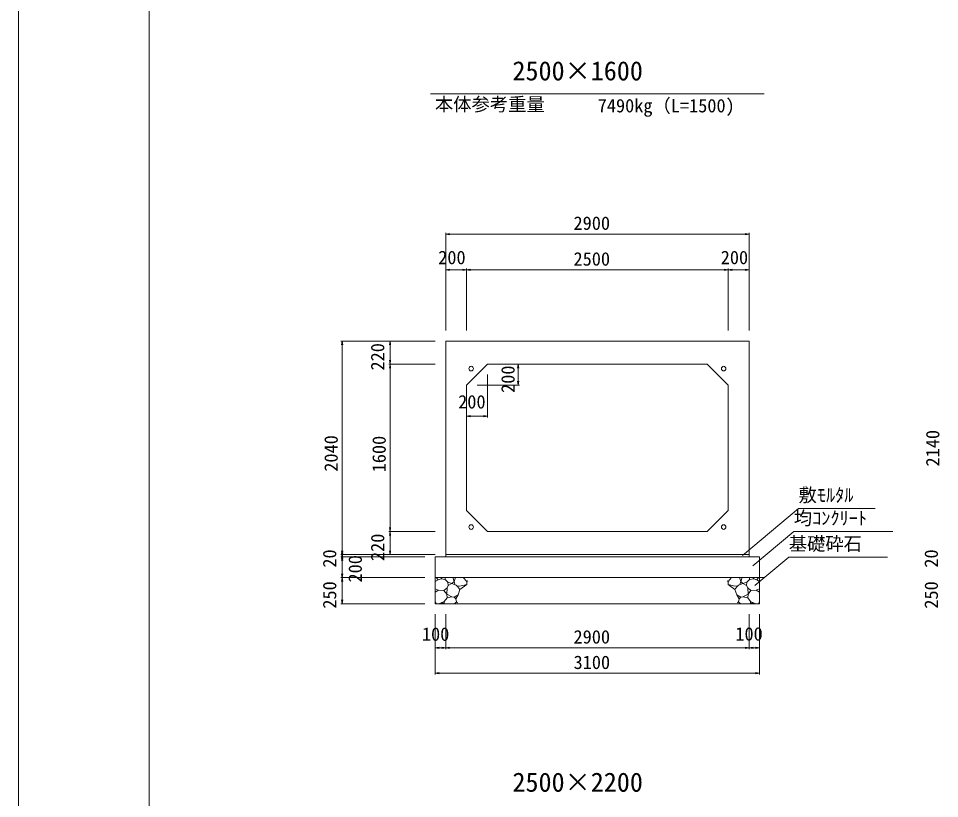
# Model space of a CAD drawing. Units: millimetres on the paper. Extents: x 0 to 841, y 0 to 594.
# Drawn here: x 0 to 176.1, y 295.9 to 445 of the extents above; entities that cross this region are included whole.
import ezdxf
from ezdxf.enums import TextEntityAlignment as Align

# ---------------------------------------------------------------- set-up
doc = ezdxf.new("R2010")
doc.units = ezdxf.units.MM
for name, color, linetype, lineweight in [('D-STR-DIM（寸法）', 7, 'Continuous', 18), ('D-STR-HTXT（旗揚げ）', 4, 'Continuous', 18), ('D-STR-STRn（構造物）', 5, 'Continuous', 18), ('D-STR（構造物外形線）', 1, 'Continuous', 18), ('D-TTL(外枠）', 2, 'Continuous', 18), ('DEFPOINTS_2', 8, 'Continuous', 18)]:
    doc.layers.add(name, color=color, linetype=linetype, lineweight=lineweight)
doc.layers.add('D-STR-TXT（文字）', color=7, linetype='Continuous')
doc.layers.add('D-TTL-FRAME（タイトル枠）', color=7, linetype='Continuous')
doc.styles.add('ＭＳ ゴシック', font='')
doc.styles.get('ＭＳ ゴシック').set_extended_font_data('MS Gothic')

msp = doc.modelspace()

# ---------------------------------------------------------------- linework, layer by layer
at = {"layer": 'D-STR-DIM（寸法）'}
for p, q in [((81.673, 385.32), (81.673, 403.994)), ((81.673, 403.744), (82.423, 403.869)), ((81.673, 403.744), (81.773, 403.744)), ((82.423, 403.619), (81.673, 403.744)), ((139.573, 403.744), (81.773, 403.744)), ((138.923, 403.869), (139.673, 403.744)), ((139.673, 403.744), (138.923, 403.619)), ((139.673, 403.744), (139.573, 403.744)), ((139.673, 385.32), (139.673, 403.994)), ((81.673, 385.32), (81.673, 397.161)), ((81.673, 396.911), (82.423, 397.036)), ((81.673, 396.911), (81.773, 396.911)), ((82.423, 396.786), (81.673, 396.911)), ((81.773, 396.911), (85.573, 396.911)), ((84.923, 397.036), (85.673, 396.911)), ((85.673, 396.911), (84.923, 396.786)), ((85.673, 396.911), (85.573, 396.911)), ((85.673, 385.32), (85.673, 397.161)), ((85.673, 385.32), (85.673, 397.161)), ((85.673, 396.911), (86.423, 397.036)), ((85.673, 396.911), (85.773, 396.911)), ((86.423, 396.786), (85.673, 396.911)), ((85.773, 396.911), (135.573, 396.911)), ((134.923, 397.036), (135.673, 396.911)), ((135.673, 396.911), (134.923, 396.786)), ((135.673, 396.911), (135.573, 396.911)), ((135.673, 385.32), (135.673, 397.161)), ((135.673, 385.32), (135.673, 397.161)), ((135.673, 396.911), (136.423, 397.036)), ((135.673, 396.911), (135.773, 396.911)), ((136.423, 396.786), (135.673, 396.911)), ((139.573, 396.911), (135.773, 396.911)), ((138.923, 397.036), (139.673, 396.911)), ((139.673, 396.911), (138.923, 396.786)), ((139.673, 396.911), (139.573, 396.911)), ((139.673, 385.32), (139.673, 397.161)), ((79.673, 383.32), (61.606, 383.32)), ((61.731, 382.57), (61.856, 383.32)), ((61.856, 383.32), (61.856, 383.22)), ((61.856, 383.32), (61.981, 382.57)), ((61.856, 383.22), (61.856, 342.62)), ((79.673, 383.32), (70.779, 383.32)), ((70.904, 382.57), (71.029, 383.32)), ((71.029, 383.32), (71.029, 383.22)), ((71.029, 383.32), (71.154, 382.57)), ((71.029, 383.22), (71.029, 379.02)), ((79.673, 378.92), (70.779, 378.92)), ((79.673, 378.92), (70.779, 378.92)), ((71.029, 378.92), (70.904, 379.67)), ((70.904, 378.17), (71.029, 378.92)), ((71.154, 379.67), (71.029, 378.92)), ((71.029, 378.92), (71.029, 379.02)), ((71.029, 378.92), (71.029, 378.82)), ((71.029, 378.92), (71.154, 378.17)), ((71.029, 347.02), (71.029, 378.82)), ((91.673, 378.92), (95.778, 378.92)), ((95.403, 378.17), (95.528, 378.92)), ((95.528, 378.92), (95.528, 378.82)), ((95.528, 378.92), (95.653, 378.17)), ((95.528, 375.02), (95.528, 378.82)), ((89.673, 376.92), (89.673, 368.721)), ((95.528, 374.92), (95.403, 375.67)), ((95.653, 375.67), (95.528, 374.92)), ((87.673, 374.92), (95.778, 374.92)), ((95.528, 374.92), (95.528, 375.02)), ((85.673, 372.92), (85.673, 368.721)), ((85.673, 368.971), (86.423, 369.096)), ((85.673, 368.971), (85.773, 368.971)), ((86.423, 368.846), (85.673, 368.971)), ((89.573, 368.971), (85.773, 368.971)), ((88.923, 369.096), (89.673, 368.971)), ((89.673, 368.971), (88.923, 368.846)), ((89.673, 368.971), (89.573, 368.971)), ((79.673, 346.92), (70.779, 346.92)), ((79.673, 346.92), (70.779, 346.92)), ((71.029, 346.92), (70.904, 347.67)), ((70.904, 346.17), (71.029, 346.92)), ((71.154, 347.67), (71.029, 346.92)), ((71.029, 346.92), (71.029, 347.02)), ((71.029, 346.92), (71.029, 346.82)), ((71.029, 346.92), (71.154, 346.17)), ((71.029, 342.62), (71.029, 346.82)), ((79.673, 342.52), (61.606, 342.52)), ((79.673, 342.52), (61.606, 342.52)), ((77.673, 342.12), (61.606, 342.12)), ((77.673, 342.12), (61.606, 342.12)), ((61.856, 342.52), (61.731, 343.27)), ((61.856, 342.12), (61.731, 342.87)), ((61.731, 341.77), (61.856, 342.52)), ((61.731, 341.37), (61.856, 342.12)), ((61.981, 343.27), (61.856, 342.52)), ((61.981, 342.87), (61.856, 342.12)), ((61.856, 342.52), (61.856, 342.62)), ((61.856, 342.52), (61.856, 342.42)), ((61.856, 342.52), (61.981, 341.77)), ((61.856, 342.42), (61.856, 342.22)), ((61.856, 342.12), (61.856, 342.22)), ((61.856, 342.12), (61.856, 342.02)), ((61.856, 342.12), (61.981, 341.37)), ((61.856, 342.02), (61.856, 338.22)), ((79.673, 342.52), (70.779, 342.52)), ((71.029, 342.52), (70.904, 343.27)), ((71.154, 343.27), (71.029, 342.52)), ((71.029, 342.52), (71.029, 342.62)), ((77.673, 338.12), (61.606, 338.12)), ((77.673, 338.12), (61.606, 338.12)), ((61.856, 338.12), (61.731, 338.87)), ((61.731, 337.37), (61.856, 338.12)), ((61.981, 338.87), (61.856, 338.12)), ((61.856, 338.12), (61.856, 338.22)), ((61.856, 338.12), (61.856, 338.02)), ((61.856, 338.12), (61.981, 337.37)), ((61.856, 338.02), (61.856, 333.22)), ((77.673, 333.12), (61.606, 333.12)), ((61.856, 333.12), (61.731, 333.87)), ((61.981, 333.87), (61.856, 333.12)), ((61.856, 333.12), (61.856, 333.22)), ((79.673, 331.12), (79.673, 319.593)), ((79.673, 331.12), (79.673, 324.457)), ((81.673, 331.12), (81.673, 324.457)), ((81.673, 331.12), (81.673, 324.457)), ((139.673, 331.12), (139.673, 324.457)), ((139.673, 331.12), (139.673, 324.457)), ((141.673, 331.12), (141.673, 324.457)), ((141.673, 331.12), (141.673, 319.593)), ((79.673, 324.707), (80.423, 324.832)), ((79.673, 324.707), (79.773, 324.707)), ((80.423, 324.582), (79.673, 324.707)), ((79.773, 324.707), (81.573, 324.707)), ((80.923, 324.832), (81.673, 324.707)), ((81.673, 324.707), (80.923, 324.582)), ((81.673, 324.707), (81.573, 324.707)), ((81.673, 324.707), (82.423, 324.832)), ((81.673, 324.707), (81.773, 324.707)), ((82.423, 324.582), (81.673, 324.707)), ((81.773, 324.707), (139.573, 324.707)), ((138.923, 324.832), (139.673, 324.707)), ((139.673, 324.707), (138.923, 324.582)), ((139.673, 324.707), (139.573, 324.707)), ((139.673, 324.707), (140.423, 324.832)), ((139.673, 324.707), (139.773, 324.707)), ((140.423, 324.582), (139.673, 324.707)), ((139.773, 324.707), (141.573, 324.707)), ((140.923, 324.832), (141.673, 324.707)), ((141.673, 324.707), (140.923, 324.582)), ((141.673, 324.707), (141.573, 324.707)), ((79.673, 319.843), (80.423, 319.968)), ((79.673, 319.843), (79.773, 319.843)), ((80.423, 319.718), (79.673, 319.843)), ((79.773, 319.843), (141.573, 319.843)), ((140.923, 319.968), (141.673, 319.843)), ((141.673, 319.843), (140.923, 319.718)), ((141.673, 319.843), (141.573, 319.843))]:
    msp.add_line(p, q, dxfattribs=at)
at = {"layer": 'D-STR-HTXT（旗揚げ）'}
for p, q in [((78.781, 430.57), (142.565, 430.57)), ((138.39, 342.331), (149.123, 351.349)), ((163.785, 351.349), (149.123, 351.349)), ((140.412, 340.397), (148.211, 346.949)), ((167.136, 346.949), (148.211, 346.949)), ((140.762, 336.602), (147.236, 342.041)), ((166.099, 342.041), (147.236, 342.041))]:
    msp.add_line(p, q, dxfattribs=at)
at = {"layer": 'D-STR-STRn（構造物）'}
for p, q in [((79.673, 342.12), (141.673, 342.12)), ((79.673, 342.12), (79.673, 333.12)), ((81.673, 342.52), (81.673, 342.12)), ((139.673, 342.52), (139.673, 342.12)), ((141.673, 342.12), (141.673, 333.12)), ((79.673, 338.12), (142.569, 338.12)), ((80.205, 337.725), (79.874, 338.12)), ((80.79, 337.913), (80.982, 338.12)), ((81.599, 337.783), (81.58, 338.12)), ((83.034, 338.12), (83.261, 337.402)), ((83.261, 337.402), (83.541, 338.12)), ((85.036, 338.12), (85.682, 337.399)), ((136.311, 338.12), (135.664, 337.399)), ((138.085, 337.402), (137.805, 338.12)), ((138.312, 338.12), (138.085, 337.402)), ((139.748, 337.783), (139.766, 338.12)), ((140.556, 337.913), (140.365, 338.12)), ((141.141, 337.725), (141.473, 338.12)), ((80.205, 337.725), (79.673, 337.411)), ((80.79, 337.913), (80.205, 337.725)), ((81.599, 337.783), (80.79, 337.913)), ((82.086, 337.252), (81.599, 337.783)), ((81.939, 336.16), (82.175, 336.632)), ((82.175, 336.632), (82.086, 337.252)), ((82.859, 336.986), (82.086, 337.252)), ((82.175, 336.632), (82.859, 336.986)), ((83.261, 337.402), (82.859, 336.986)), ((82.859, 336.986), (83.686, 336.68)), ((83.261, 337.402), (83.418, 336.779)), ((83.686, 336.68), (83.992, 336.389)), ((83.839, 336.534), (84.4, 336.48)), ((83.992, 336.389), (84.406, 335.838)), ((84.4, 336.48), (85.682, 336.808)), ((84.406, 335.838), (85.682, 336.808)), ((85.682, 337.399), (85.901, 337.509)), ((85.682, 337.399), (85.682, 336.808)), ((85.682, 336.808), (85.707, 336.803)), ((135.664, 337.399), (135.446, 337.509)), ((135.664, 336.808), (135.639, 336.803)), ((135.664, 337.399), (135.664, 336.808)), ((136.946, 336.48), (135.664, 336.808)), ((136.941, 335.838), (135.664, 336.808)), ((137.354, 336.389), (136.941, 335.838)), ((137.507, 336.534), (136.946, 336.48)), ((137.66, 336.68), (137.354, 336.389)), ((138.487, 336.986), (137.66, 336.68)), ((138.085, 337.402), (137.929, 336.779)), ((138.085, 337.402), (138.487, 336.986)), ((138.487, 336.986), (139.26, 337.252)), ((139.172, 336.632), (138.487, 336.986)), ((139.172, 336.632), (139.26, 337.252)), ((139.407, 336.16), (139.172, 336.632)), ((139.26, 337.252), (139.748, 337.783)), ((139.748, 337.783), (140.556, 337.913)), ((140.556, 337.913), (141.141, 337.725)), ((141.141, 337.725), (141.673, 337.411)), ((80.321, 335.71), (79.673, 335.983)), ((79.673, 335.342), (80.321, 335.71)), ((80.321, 335.71), (81.34, 335.693)), ((81.34, 335.693), (81.939, 336.16)), ((81.869, 334.96), (81.34, 335.693)), ((81.869, 334.96), (81.939, 336.16)), ((81.932, 334.283), (81.869, 334.96)), ((81.869, 334.96), (82.862, 334.422)), ((84.042, 334.867), (83.281, 334.39)), ((83.598, 334.066), (84.042, 334.867)), ((84.406, 335.838), (84.042, 334.867)), ((136.941, 335.838), (137.304, 334.867)), ((137.749, 334.066), (137.304, 334.867)), ((137.304, 334.867), (138.065, 334.39)), ((139.478, 334.96), (138.485, 334.422)), ((139.478, 334.96), (139.407, 336.16)), ((140.007, 335.693), (139.407, 336.16)), ((139.414, 334.283), (139.478, 334.96)), ((139.478, 334.96), (140.007, 335.693)), ((141.025, 335.71), (140.007, 335.693)), ((141.025, 335.71), (141.673, 335.983)), ((141.673, 335.342), (141.025, 335.71)), ((79.887, 333.12), (79.673, 333.565)), ((79.673, 333.12), (141.673, 333.12)), ((80.7, 333.212), (80.321, 333.12)), ((80.7, 333.212), (81.382, 333.586)), ((81.328, 333.235), (80.7, 333.212)), ((81.591, 333.12), (81.328, 333.235)), ((81.382, 333.586), (81.932, 334.283)), ((81.382, 333.586), (81.395, 333.237)), ((82.862, 334.422), (81.932, 334.283)), ((83.281, 334.39), (82.862, 334.422)), ((83.281, 334.39), (83.598, 334.066)), ((83.34, 333.12), (83.716, 333.496)), ((83.716, 333.496), (83.598, 334.066)), ((83.716, 333.496), (83.911, 333.315)), ((137.63, 333.496), (137.435, 333.315)), ((137.63, 333.496), (137.749, 334.066)), ((138.007, 333.12), (137.63, 333.496)), ((138.065, 334.39), (137.749, 334.066)), ((138.065, 334.39), (138.485, 334.422)), ((138.485, 334.422), (139.414, 334.283)), ((139.964, 333.586), (139.414, 334.283)), ((139.756, 333.12), (140.018, 333.235)), ((139.964, 333.586), (139.951, 333.237)), ((140.647, 333.212), (139.964, 333.586)), ((140.018, 333.235), (140.647, 333.212)), ((140.647, 333.212), (141.026, 333.12)), ((141.46, 333.12), (141.673, 333.565))]:
    msp.add_line(p, q, dxfattribs=at)
at = {"layer": 'D-STR（構造物外形線）'}
for p, q in [((81.673, 383.32), (139.673, 383.32)), ((81.673, 342.52), (81.673, 383.32)), ((139.673, 383.32), (139.673, 342.52)), ((85.673, 374.92), (89.673, 378.92)), ((89.673, 378.92), (131.673, 378.92)), ((131.673, 378.92), (135.673, 374.92)), ((85.673, 350.92), (85.673, 374.92)), ((135.673, 374.92), (135.673, 350.92)), ((89.673, 346.92), (85.673, 350.92)), ((135.673, 350.92), (131.673, 346.92)), ((131.673, 346.92), (89.673, 346.92)), ((139.673, 342.52), (81.673, 342.52))]:
    msp.add_line(p, q, dxfattribs=at)
for centre in [(86.542, 378.051), (134.805, 378.051), (86.542, 347.789), (134.805, 347.789)]:
    msp.add_circle(centre, 0.44, dxfattribs=at)
at = {"layer": 'D-TTL(外枠）'}
msp.add_line((25, 20), (25, 574), dxfattribs=at)
at = {"layer": 'DEFPOINTS_2'}
msp.add_line((0, 0), (0, 594), dxfattribs=at)

# ---------------------------------------------------------------- texts
at = {"layer": 'D-STR-TXT（文字）', "style": 'ＭＳ ゴシック'}
for s, height, p in [('2500×1600', 3.666, (94.43, 432.019)), ('本体参考重量', 2.566, (79.612, 426.503)), ('7490kg（L=1500)', 2.566, (110.732, 426.239)), ('敷ﾓﾙﾀﾙ', 2.566, (149.123, 351.849)), ('均ｺﾝｸﾘｰﾄ', 2.566, (148.211, 347.449)), ('基礎砕石', 2.566, (147.236, 342.541)), ('2500×2200', 3.666, (94.43, 296.117))]:
    msp.add_text(s, height=height, dxfattribs=at).set_placement(p, align=Align.BOTTOM_LEFT)
at = {"layer": 'D-TTL-FRAME（タイトル枠）', "style": 'ＭＳ ゴシック'}
for s, p in [('2900', (106.107, 403.794)), ('200', (80.244, 397.236)), ('2500', (106.107, 396.961)), ('200', (134.244, 397.236)), ('200', (84.059, 369.666)), ('100', (77.129, 325.282)), ('2900', (106.107, 324.757)), ('100', (137.039, 325.324)), ('3100', (106.116, 319.893))]:
    msp.add_text(s, height=2.566, dxfattribs=at).set_placement(p, align=Align.BOTTOM_LEFT)
for s, p in [('220', (70.704, 377.691)), ('200', (95.62, 373.41)), ('2040', (61.806, 358.354)), ('1600', (70.979, 358.238)), ('2140', (176.806, 359.354)), ('220', (70.704, 341.291)), ('20', (61.531, 340.028)), ('200', (66.418, 337.191)), ('20', (176.531, 340.028)), ('250', (61.531, 332.191)), ('250', (176.531, 332.191))]:
    msp.add_text(s, height=2.566, rotation=90, dxfattribs=at).set_placement(p, align=Align.BOTTOM_LEFT)

doc.saveas('drawing.dxf')
